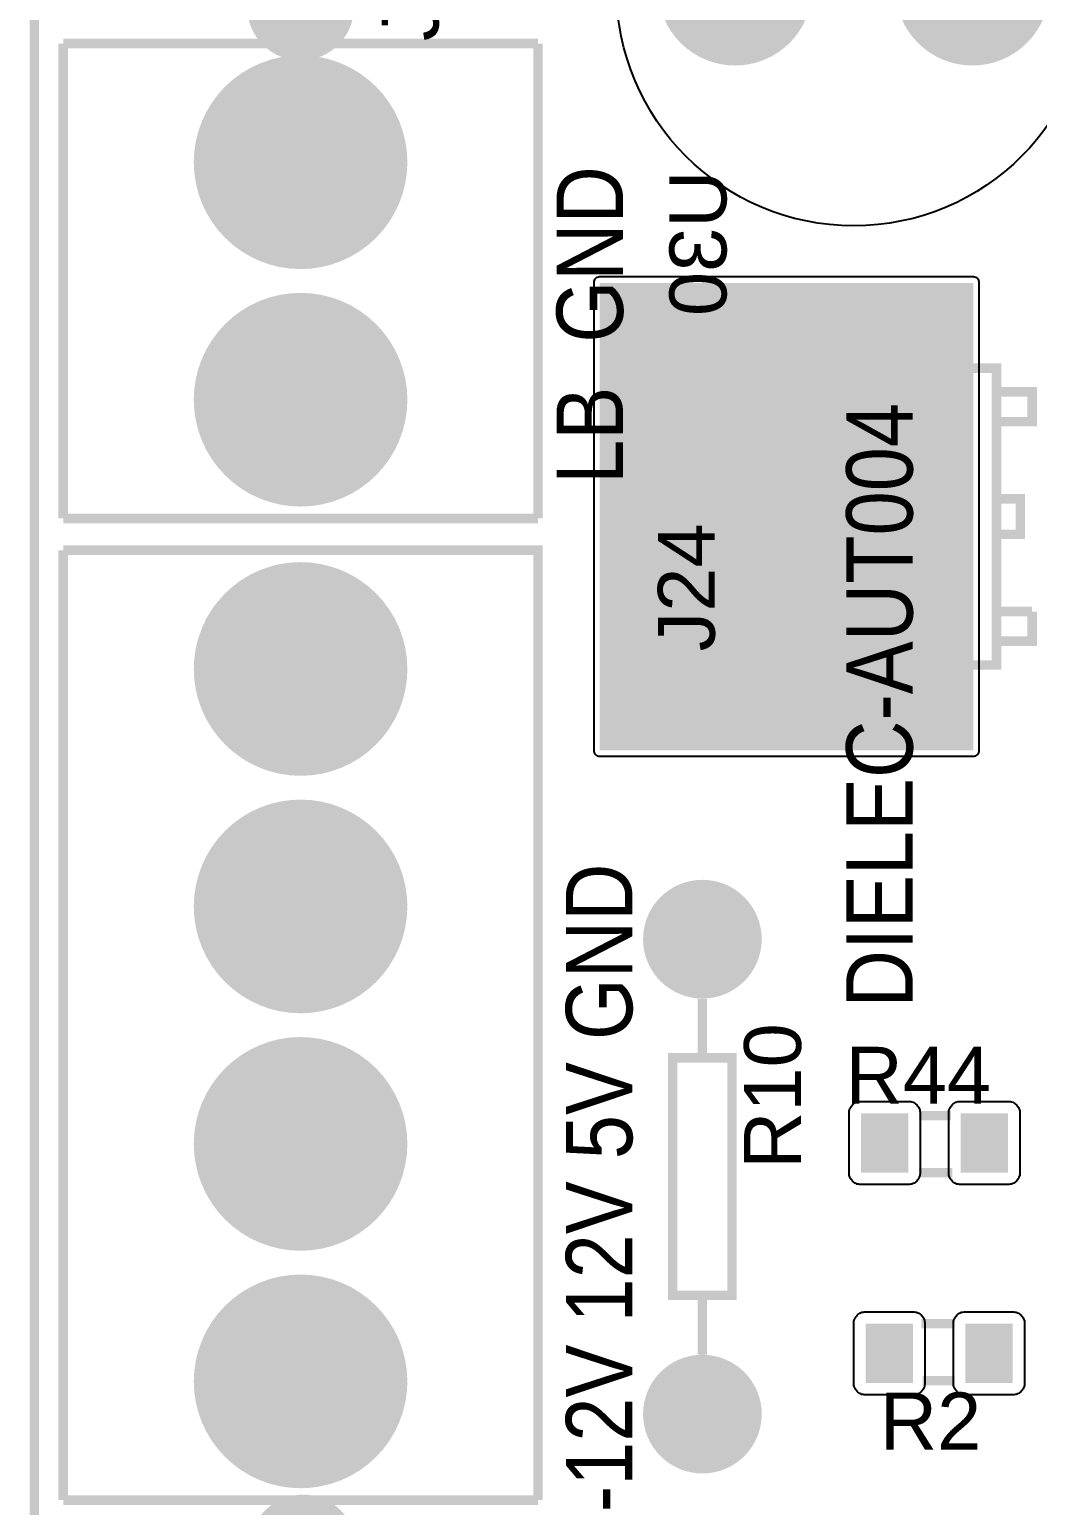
# Model space of a CAD drawing. Header units: inches. Extents: x -2.29 to 2.29, y -2.44 to 2.44.
# Drawn here: x -2.291 to -1.442, y -1.175 to 0.068 of the extents above; entities that cross this region are included whole.
import ezdxf

# ---------------------------------------------------------------- set-up
doc = ezdxf.new("R2010")
doc.units = ezdxf.units.IN
doc.layers.get('0').update_dxf_attribs({"linetype": 'CONTINUOUS'})

# ---------------------------------------------------------------- blocks, each defined once
blk = doc.blocks.new('RPAD')
blk.add_trace([(-0.5, -0.5), (-0.5, 0.5), (0.5, -0.5), (0.5, 0.5)])
blk = doc.blocks.new('EPAD')
at = {"const_width": 0.5}
blk.add_lwpolyline([(-0.25, 0, 1), (0.25, 0, 1)], format="xyb", close=True, dxfattribs=at)

msp = doc.modelspace()

# ---------------------------------------------------------------- linework, layer by layer
at = {"const_width": 0.008}
for points in [[(-2.287402, -2.440945), (2.287402, -2.440945), (2.287402, 2.440945), (-2.287402, 2.440945), (-2.287402, -2.440945)], [(-2.287402, -2.440945), (2.287402, -2.440945), (2.287402, 2.440945), (-2.287402, 2.440945), (-2.287402, -2.440945)], [(-2.287402, -2.440945), (2.287402, -2.440945), (2.287402, 2.440945), (-2.287402, 2.440945), (-2.287402, -2.440945)], [(-1.862992, 0.055906), (-2.262992, 0.055906)], [(-2.262992, 0.055906), (-2.262992, -0.344094)], [(-1.862992, 0.055906), (-2.262992, 0.055906)], [(-2.262992, 0.055906), (-2.262992, -0.344094)], [(-1.862992, 0.055906), (-2.262992, 0.055906)], [(-2.262992, 0.055906), (-2.262992, -0.344094)], [(-1.862992, 0.055906), (-1.862992, -0.344094)], [(-1.862992, 0.055906), (-1.862992, -0.344094)], [(-1.862992, 0.055906), (-1.862992, -0.344094)], [(-1.506543, -0.21752), (-1.476543, -0.21752), (-1.476543, -0.46752), (-1.506543, -0.46752)], [(-1.506543, -0.21752), (-1.476543, -0.21752), (-1.476543, -0.46752), (-1.506543, -0.46752)], [(-1.506543, -0.21752), (-1.476543, -0.21752), (-1.476543, -0.46752), (-1.506543, -0.46752)], [(-1.476543, -0.23752), (-1.446543, -0.23752), (-1.446543, -0.26252), (-1.476543, -0.26252)], [(-1.476543, -0.23752), (-1.446543, -0.23752), (-1.446543, -0.26252), (-1.476543, -0.26252)], [(-1.476543, -0.23752), (-1.446543, -0.23752), (-1.446543, -0.26252), (-1.476543, -0.26252)], [(-1.476543, -0.32752), (-1.456543, -0.32752), (-1.456543, -0.35752), (-1.476543, -0.35752)], [(-1.476543, -0.32752), (-1.456543, -0.32752), (-1.456543, -0.35752), (-1.476543, -0.35752)], [(-1.476543, -0.32752), (-1.456543, -0.32752), (-1.456543, -0.35752), (-1.476543, -0.35752)], [(-1.862992, -0.344094), (-2.262992, -0.344094)], [(-1.862992, -0.344094), (-2.262992, -0.344094)], [(-1.862992, -0.344094), (-2.262992, -0.344094)], [(-2.262992, -0.370866), (-1.862992, -0.370866), (-1.862992, -1.170866)], [(-2.262992, -1.170866), (-2.262992, -0.370866)], [(-2.262992, -0.370866), (-1.862992, -0.370866), (-1.862992, -1.170866)], [(-2.262992, -1.170866), (-2.262992, -0.370866)], [(-2.262992, -0.370866), (-1.862992, -0.370866), (-1.862992, -1.170866)], [(-2.262992, -1.170866), (-2.262992, -0.370866)], [(-1.476543, -0.44752), (-1.446543, -0.44752), (-1.446543, -0.42252)], [(-1.476543, -0.42252), (-1.446543, -0.42252)], [(-1.476543, -0.44752), (-1.446543, -0.44752), (-1.446543, -0.42252)], [(-1.476543, -0.42252), (-1.446543, -0.42252)], [(-1.476543, -0.44752), (-1.446543, -0.44752), (-1.446543, -0.42252)], [(-1.476543, -0.42252), (-1.446543, -0.42252)], [(-1.724409, -0.798425), (-1.724409, -0.748425)], [(-1.724409, -0.798425), (-1.724409, -0.748425)], [(-1.724409, -0.798425), (-1.724409, -0.748425)], [(-1.749409, -0.998425), (-1.699409, -0.998425), (-1.699409, -0.798425), (-1.749409, -0.798425), (-1.749409, -0.998425)], [(-1.749409, -0.998425), (-1.699409, -0.998425), (-1.699409, -0.798425), (-1.749409, -0.798425), (-1.749409, -0.998425)], [(-1.749409, -0.998425), (-1.699409, -0.998425), (-1.699409, -0.798425), (-1.749409, -0.798425), (-1.749409, -0.998425)], [(-1.541866, -0.847079), (-1.514866, -0.847079)], [(-1.541866, -0.847079), (-1.514866, -0.847079)], [(-1.541866, -0.847079), (-1.514866, -0.847079)], [(-1.541866, -0.895079), (-1.513866, -0.895079)], [(-1.541866, -0.895079), (-1.513866, -0.895079)], [(-1.541866, -0.895079), (-1.513866, -0.895079)], [(-1.724409, -1.048425), (-1.724409, -0.998425)], [(-1.724409, -1.048425), (-1.724409, -0.998425)], [(-1.724409, -1.048425), (-1.724409, -0.998425)], [(-1.511929, -1.022244), (-1.539929, -1.022244)], [(-1.511929, -1.022244), (-1.539929, -1.022244)], [(-1.511929, -1.022244), (-1.539929, -1.022244)], [(-1.511929, -1.070244), (-1.538929, -1.070244)], [(-1.511929, -1.070244), (-1.538929, -1.070244)], [(-1.511929, -1.070244), (-1.538929, -1.070244)], [(-2.262992, -1.170866), (-1.862992, -1.170866)], [(-2.262992, -1.170866), (-1.862992, -1.170866)], [(-2.262992, -1.170866), (-1.862992, -1.170866)]]:
    msp.add_lwpolyline(points, dxfattribs=at)
for points in [[(-1.816024, -0.145669), (-1.816024, -0.53937), (-1.815924, -0.540393), (-1.815638, -0.541338), (-1.815183, -0.542188), (-1.814578, -0.542925), (-1.813841, -0.54353), (-1.812991, -0.543984), (-1.812046, -0.54427), (-1.811024, -0.54437), (-1.496063, -0.54437), (-1.495041, -0.54427), (-1.494095, -0.543984), (-1.493245, -0.54353), (-1.492508, -0.542925), (-1.491904, -0.542188), (-1.491449, -0.541338), (-1.491163, -0.540393), (-1.491063, -0.53937), (-1.491063, -0.145669), (-1.491163, -0.144647), (-1.491449, -0.143702), (-1.491904, -0.142851), (-1.492508, -0.142115), (-1.493245, -0.14151), (-1.494095, -0.141055), (-1.495041, -0.140769), (-1.496063, -0.140669), (-1.811024, -0.140669), (-1.812046, -0.140769), (-1.812991, -0.141055), (-1.813841, -0.14151), (-1.814578, -0.142115), (-1.815183, -0.142851), (-1.815638, -0.143702), (-1.815924, -0.144647), (-1.816024, -0.145669)], [(-1.590866, -0.835079), (-1.550866, -0.835079), (-1.549827, -0.835129), (-1.548822, -0.835278), (-1.547855, -0.83552), (-1.546931, -0.83585), (-1.546054, -0.836265), (-1.54523, -0.83676), (-1.544463, -0.837329), (-1.543757, -0.837969), (-1.543117, -0.838676), (-1.542547, -0.839443), (-1.542053, -0.840267), (-1.541638, -0.841143), (-1.541307, -0.842067), (-1.541065, -0.843034), (-1.540917, -0.844039), (-1.540866, -0.845079), (-1.540866, -0.895079), (-1.540917, -0.896118), (-1.541065, -0.897123), (-1.541307, -0.89809), (-1.541638, -0.899014), (-1.542053, -0.899891), (-1.542547, -0.900715), (-1.543117, -0.901482), (-1.543757, -0.902188), (-1.544463, -0.902828), (-1.54523, -0.903398), (-1.546054, -0.903893), (-1.546931, -0.904307), (-1.547855, -0.904638), (-1.548822, -0.90488), (-1.549827, -0.905028), (-1.550866, -0.905079), (-1.590866, -0.905079), (-1.591906, -0.905028), (-1.592911, -0.90488), (-1.593878, -0.904638), (-1.594802, -0.904307), (-1.595678, -0.903893), (-1.596502, -0.903398), (-1.59727, -0.902828), (-1.597976, -0.902188), (-1.598616, -0.901482), (-1.599185, -0.900715), (-1.59968, -0.899891), (-1.600094, -0.899014), (-1.600425, -0.89809), (-1.600667, -0.897123), (-1.600816, -0.896118), (-1.600866, -0.895079), (-1.600866, -0.845079), (-1.600816, -0.844039), (-1.600667, -0.843034), (-1.600425, -0.842067), (-1.600094, -0.841143), (-1.59968, -0.840267), (-1.599185, -0.839443), (-1.598616, -0.838676), (-1.597976, -0.837969), (-1.59727, -0.837329), (-1.596502, -0.83676), (-1.595678, -0.836265), (-1.594802, -0.83585), (-1.593878, -0.83552), (-1.592911, -0.835278), (-1.591906, -0.835129), (-1.590866, -0.835079)], [(-1.506866, -0.835079), (-1.466866, -0.835079), (-1.465827, -0.835129), (-1.464822, -0.835278), (-1.463855, -0.83552), (-1.462931, -0.83585), (-1.462054, -0.836265), (-1.46123, -0.83676), (-1.460463, -0.837329), (-1.459757, -0.837969), (-1.459117, -0.838676), (-1.458547, -0.839443), (-1.458053, -0.840267), (-1.457638, -0.841143), (-1.457307, -0.842067), (-1.457065, -0.843034), (-1.456917, -0.844039), (-1.456866, -0.845079), (-1.456866, -0.895079), (-1.456917, -0.896118), (-1.457065, -0.897123), (-1.457307, -0.89809), (-1.457638, -0.899014), (-1.458053, -0.899891), (-1.458547, -0.900715), (-1.459117, -0.901482), (-1.459757, -0.902188), (-1.460463, -0.902828), (-1.46123, -0.903398), (-1.462054, -0.903893), (-1.462931, -0.904307), (-1.463855, -0.904638), (-1.464822, -0.90488), (-1.465827, -0.905028), (-1.466866, -0.905079), (-1.506866, -0.905079), (-1.507906, -0.905028), (-1.508911, -0.90488), (-1.509878, -0.904638), (-1.510802, -0.904307), (-1.511678, -0.903893), (-1.512502, -0.903398), (-1.51327, -0.902828), (-1.513976, -0.902188), (-1.514616, -0.901482), (-1.515185, -0.900715), (-1.51568, -0.899891), (-1.516094, -0.899014), (-1.516425, -0.89809), (-1.516667, -0.897123), (-1.516816, -0.896118), (-1.516866, -0.895079), (-1.516866, -0.845079), (-1.516816, -0.844039), (-1.516667, -0.843034), (-1.516425, -0.842067), (-1.516094, -0.841143), (-1.51568, -0.840267), (-1.515185, -0.839443), (-1.514616, -0.838676), (-1.513976, -0.837969), (-1.51327, -0.837329), (-1.512502, -0.83676), (-1.511678, -0.836265), (-1.510802, -0.83585), (-1.509878, -0.83552), (-1.508911, -0.835278), (-1.507906, -0.835129), (-1.506866, -0.835079)], [(-1.546929, -1.082244), (-1.586929, -1.082244), (-1.587969, -1.082194), (-1.588974, -1.082045), (-1.589941, -1.081803), (-1.590865, -1.081472), (-1.591741, -1.081058), (-1.592565, -1.080563), (-1.593333, -1.079994), (-1.594039, -1.079354), (-1.594679, -1.078647), (-1.595248, -1.07788), (-1.595743, -1.077056), (-1.596157, -1.07618), (-1.596488, -1.075256), (-1.59673, -1.074289), (-1.596879, -1.073283), (-1.596929, -1.072244), (-1.596929, -1.022244), (-1.596879, -1.021205), (-1.59673, -1.0202), (-1.596488, -1.019233), (-1.596157, -1.018309), (-1.595743, -1.017432), (-1.595248, -1.016608), (-1.594679, -1.015841), (-1.594039, -1.015135), (-1.593333, -1.014494), (-1.592565, -1.013925), (-1.591741, -1.01343), (-1.590865, -1.013016), (-1.589941, -1.012685), (-1.588974, -1.012443), (-1.587969, -1.012294), (-1.586929, -1.012244), (-1.546929, -1.012244), (-1.54589, -1.012294), (-1.544885, -1.012443), (-1.543918, -1.012685), (-1.542994, -1.013016), (-1.542117, -1.01343), (-1.541293, -1.013925), (-1.540526, -1.014494), (-1.53982, -1.015135), (-1.53918, -1.015841), (-1.53861, -1.016608), (-1.538116, -1.017432), (-1.537701, -1.018309), (-1.53737, -1.019233), (-1.537128, -1.0202), (-1.53698, -1.021205), (-1.536929, -1.022244), (-1.536929, -1.072244), (-1.53698, -1.073283), (-1.537128, -1.074289), (-1.53737, -1.075256), (-1.537701, -1.07618), (-1.538116, -1.077056), (-1.53861, -1.07788), (-1.53918, -1.078647), (-1.53982, -1.079354), (-1.540526, -1.079994), (-1.541293, -1.080563), (-1.542117, -1.081058), (-1.542994, -1.081472), (-1.543918, -1.081803), (-1.544885, -1.082045), (-1.54589, -1.082194), (-1.546929, -1.082244)], [(-1.462929, -1.082244), (-1.502929, -1.082244), (-1.503969, -1.082194), (-1.504974, -1.082045), (-1.505941, -1.081803), (-1.506865, -1.081472), (-1.507741, -1.081058), (-1.508565, -1.080563), (-1.509333, -1.079994), (-1.510039, -1.079354), (-1.510679, -1.078647), (-1.511248, -1.07788), (-1.511743, -1.077056), (-1.512157, -1.07618), (-1.512488, -1.075256), (-1.51273, -1.074289), (-1.512879, -1.073283), (-1.512929, -1.072244), (-1.512929, -1.022244), (-1.512879, -1.021205), (-1.51273, -1.0202), (-1.512488, -1.019233), (-1.512157, -1.018309), (-1.511743, -1.017432), (-1.511248, -1.016608), (-1.510679, -1.015841), (-1.510039, -1.015135), (-1.509333, -1.014494), (-1.508565, -1.013925), (-1.507741, -1.01343), (-1.506865, -1.013016), (-1.505941, -1.012685), (-1.504974, -1.012443), (-1.503969, -1.012294), (-1.502929, -1.012244), (-1.462929, -1.012244), (-1.46189, -1.012294), (-1.460885, -1.012443), (-1.459918, -1.012685), (-1.458994, -1.013016), (-1.458117, -1.01343), (-1.457293, -1.013925), (-1.456526, -1.014494), (-1.45582, -1.015135), (-1.45518, -1.015841), (-1.45461, -1.016608), (-1.454116, -1.017432), (-1.453701, -1.018309), (-1.45337, -1.019233), (-1.453128, -1.0202), (-1.45298, -1.021205), (-1.452929, -1.022244), (-1.452929, -1.072244), (-1.45298, -1.073283), (-1.453128, -1.074289), (-1.45337, -1.075256), (-1.453701, -1.07618), (-1.454116, -1.077056), (-1.45461, -1.07788), (-1.45518, -1.078647), (-1.45582, -1.079354), (-1.456526, -1.079994), (-1.457293, -1.080563), (-1.458117, -1.081058), (-1.458994, -1.081472), (-1.459918, -1.081803), (-1.460885, -1.082045), (-1.46189, -1.082194), (-1.462929, -1.082244)]]:
    msp.add_lwpolyline(points, close=True)
msp.add_circle((-1.59685, 0.102362), 0.2)
msp.add_circle((-1.59685, 0.102362), 0.2)
msp.add_circle((-1.59685, 0.102362), 0.2)

# ---------------------------------------------------------------- block references
for name, p, xscale, yscale in [('EPAD', (-1.69685, 0.102362), 0.13, 0.13), ('EPAD', (-1.49685, 0.102362), 0.13, 0.13), ('EPAD', (-2.062992, 0.086614), 0.09, 0.09), ('EPAD', (-2.062992, -0.044094), 0.18, 0.18), ('EPAD', (-2.062992, -0.244094), 0.18, 0.18), ('EPAD', (-2.062992, -0.470866), 0.18, 0.18), ('EPAD', (-2.062992, -0.670866), 0.18, 0.18), ('EPAD', (-1.724409, -0.698425), 0.1, 0.1), ('EPAD', (-2.062992, -0.870866), 0.18, 0.18), ('RPAD', (-1.570866, -0.870079), 0.04, 0.05), ('RPAD', (-1.486866, -0.870079), 0.04, 0.05), ('EPAD', (-2.062992, -1.070866), 0.18, 0.18), ('EPAD', (-1.724409, -1.098425), 0.1, 0.1), ('EPAD', (-2.061009, -1.211242), 0.09, 0.09)]:
    msp.add_blockref(name, p, dxfattribs=dict(xscale=xscale, yscale=yscale))
for p, xscale, yscale, rotation in [((-1.653543, -0.34252), 0.393701, 0.314961, 90), ((-1.566929, -1.047244), 0.04, 0.05, 180), ((-1.482929, -1.047244), 0.04, 0.05, 180)]:
    msp.add_blockref('RPAD', p, dxfattribs=dict(xscale=xscale, yscale=yscale, rotation=rotation))

# ---------------------------------------------------------------- texts
for s, height, width, p in [('J6', 0.048, 1.041667, (-1.946724, 0.057874)), ('J6', 0.048, 1.041667, (-1.946724, 0.057874)), ('J6', 0.048, 1.041667, (-1.946724, 0.057874)), ('LB  GND', 0.056, 0.892857, (-1.791331, -0.314961)), ('LB  GND', 0.056, 0.892857, (-1.791331, -0.314961)), ('LB  GND', 0.056, 0.892857, (-1.791331, -0.314961)), ('DIELEC-AUT004', 0.056, 0.892857, (-1.547236, -0.755906)), ('DIELEC-AUT004', 0.056, 0.892857, (-1.547236, -0.755906)), ('DIELEC-AUT004', 0.056, 0.892857, (-1.547236, -0.755906)), ('J24', 0.048, 1.041667, (-1.713937, -0.456102)), ('J24', 0.048, 1.041667, (-1.713937, -0.456102)), ('J24', 0.048, 1.041667, (-1.713937, -0.456102)), ('-12V 12V 5V GND', 0.056, 0.892857, (-1.783457, -1.181102)), ('-12V 12V 5V GND', 0.056, 0.892857, (-1.783457, -1.181102)), ('-12V 12V 5V GND', 0.056, 0.892857, (-1.783457, -1.181102)), ('R10', 0.048, 1.041667, (-1.641299, -0.891929)), ('R10', 0.048, 1.041667, (-1.641299, -0.891929)), ('R10', 0.048, 1.041667, (-1.641299, -0.891929))]:
    msp.add_text(s, height=height, rotation=90, dxfattribs=dict(width=width)).set_placement(p)
at = {"text_generation_flag": 2, "width": 1.041667}
msp.add_text('U30', height=0.048, rotation=90, dxfattribs=at).set_placement((-1.704142, -0.050984))
msp.add_text('U30', height=0.048, rotation=90, dxfattribs=at).set_placement((-1.704142, -0.050984))
msp.add_text('U30', height=0.048, rotation=90, dxfattribs=at).set_placement((-1.704142, -0.050984))
at = {"width": 1.041667}
for s, p in [('R44', (-1.603866, -0.837079)), ('R44', (-1.603866, -0.837079)), ('R44', (-1.603866, -0.837079)), ('R2', (-1.574929, -1.128244)), ('R2', (-1.574929, -1.128244)), ('R2', (-1.574929, -1.128244))]:
    msp.add_text(s, height=0.048, dxfattribs=at).set_placement(p)

doc.saveas('drawing.dxf')
